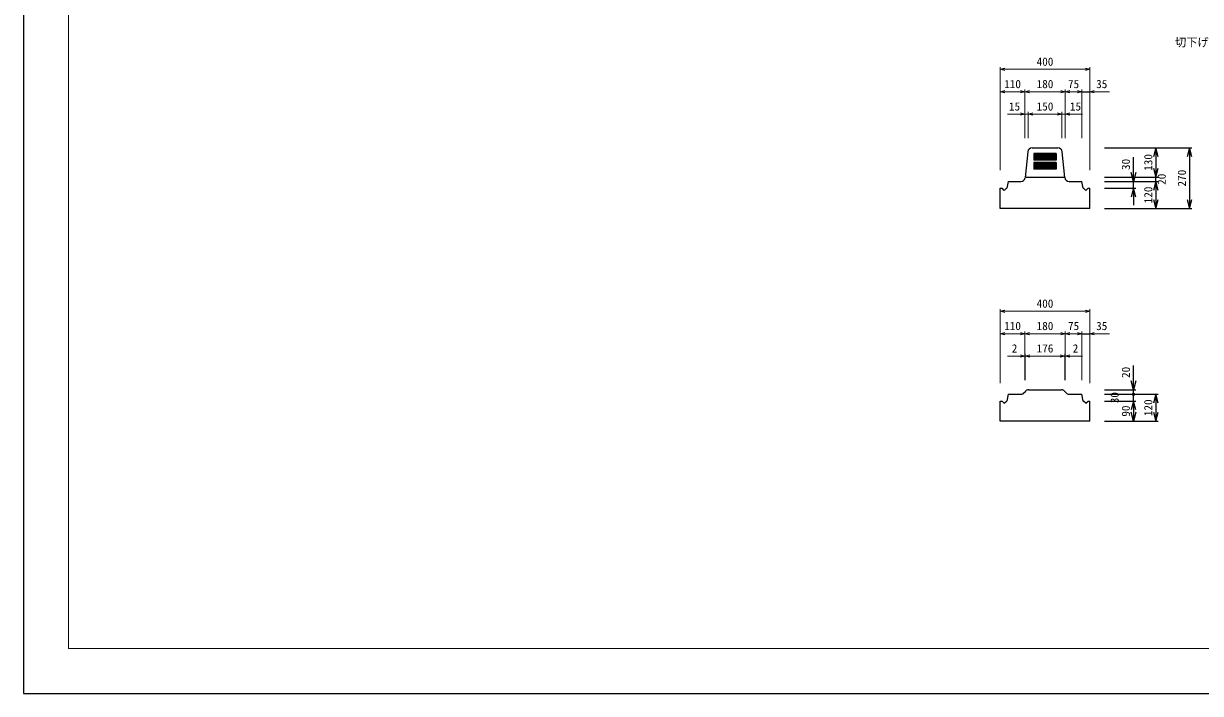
# Model space of a CAD drawing. Units: millimetres, scale not verified. Extents: x -4200 to 4200, y -2970 to 2970.
# Drawn here: x -4200 to 1054, y -2970 to 21 of the extents above; entities that cross this region are included whole.
import ezdxf
from ezdxf.enums import TextEntityAlignment as Align

# ---------------------------------------------------------------- set-up
doc = ezdxf.new("R2010")
doc.units = ezdxf.units.MM
doc.header["$LTSCALE"] = 10
for name, color, linetype, lineweight in [('0-0_DIM', 7, 'Continuous', 25), ('0-1_Defpoints', 5, 'Continuous', 25), ('0-2_HATCH', 6, 'Continuous', 25), ('0-5_OUTLINE', 3, 'Continuous', 25), ('0-7_TXT', 7, 'Continuous', 25), ('0-8_WAKU', 3, 'Continuous', 13)]:
    doc.layers.add(name, color=color, linetype=linetype, lineweight=lineweight)
doc.styles.add('ＭＳ ゴシック', font='')
doc.styles.get('ＭＳ ゴシック').set_extended_font_data('MS Gothic')

msp = doc.modelspace()

# ---------------------------------------------------------------- linework, layer by layer
at = {"layer": '0-0_DIM', "lineweight": 13}
for p, q in [((159.71, -634.54), (159.71, -173.9)), ((159.71, -183.9), (559.71, -183.9)), ((559.71, -634.54), (559.71, -173.9)), ((269.71, -283.9), (159.71, -283.9)), ((269.71, -491.04), (269.71, -273.9)), ((269.71, -283.9), (449.71, -283.9)), ((449.71, -491.04), (449.71, -273.9)), ((449.71, -283.9), (524.71, -283.9)), ((524.71, -491.04), (524.71, -273.9)), ((647.66, -283.9), (559.71, -283.9)), ((269.71, -383.9), (192.74, -383.9)), ((269.71, -383.9), (284.71, -383.9)), ((284.71, -491.04), (284.71, -373.9)), ((434.71, -383.9), (284.71, -383.9)), ((434.71, -491.04), (434.71, -373.9)), ((449.71, -383.9), (434.71, -383.9)), ((449.71, -383.9), (526.68, -383.9)), ((159.71, -1584.54), (159.71, -1253.9)), ((559.71, -1584.54), (559.71, -1253.9)), ((159.71, -1263.9), (559.71, -1263.9)), ((269.71, -1363.9), (159.71, -1363.9)), ((269.71, -1571.04), (269.71, -1353.9)), ((269.71, -1363.9), (449.71, -1363.9)), ((449.71, -1571.04), (449.71, -1353.9)), ((449.71, -1363.9), (524.71, -1363.9)), ((524.71, -1571.04), (524.71, -1353.9)), ((647.66, -1363.9), (559.71, -1363.9)), ((269.71, -1463.9), (192.74, -1463.9)), ((269.71, -1463.9), (271.71, -1463.9)), ((271.71, -1571.04), (271.71, -1453.9)), ((447.71, -1463.9), (271.71, -1463.9)), ((447.71, -1571.04), (447.71, -1453.9)), ((449.71, -1463.9), (447.71, -1463.9)), ((449.71, -1463.9), (526.68, -1463.9))]:
    msp.add_line(p, q, dxfattribs=at)
at = {"layer": '0-0_DIM'}
for p, q in [((524.71, -283.9), (559.71, -283.9)), ((624.71, -534.54), (1014.71, -534.54)), ((754.71, -684.54), (754.71, -575.93)), ((854.71, -534.54), (854.71, -664.54)), ((1004.71, -534.54), (1004.71, -804.54)), ((624.71, -664.54), (864.71, -664.54)), ((854.71, -684.54), (854.71, -664.54)), ((624.71, -684.54), (864.71, -684.54)), ((624.71, -714.54), (764.71, -714.54)), ((754.71, -714.54), (754.71, -684.54)), ((754.71, -714.54), (754.71, -789.54)), ((854.71, -684.54), (854.71, -804.54)), ((624.71, -804.54), (1014.71, -804.54)), ((524.71, -1363.9), (559.71, -1363.9)), ((754.71, -1614.54), (754.71, -1505.93)), ((624.71, -1614.54), (764.71, -1614.54)), ((754.71, -1634.54), (754.71, -1614.54)), ((624.71, -1634.54), (864.71, -1634.54)), ((624.71, -1664.54), (764.71, -1664.54)), ((754.71, -1664.54), (754.71, -1634.54)), ((754.71, -1664.54), (754.71, -1754.54)), ((854.71, -1634.54), (854.71, -1754.54)), ((624.71, -1754.54), (864.71, -1754.54))]:
    msp.add_line(p, q, dxfattribs=at)
at = {"layer": '0-0_DIM', "lineweight": 13}
for points in [[(179.71, -178.54), (159.71, -183.9), (179.71, -189.26)], [(539.71, -178.54), (559.71, -183.9), (539.71, -189.26)], [(179.71, -278.54), (159.71, -283.9), (179.71, -289.26)], [(249.71, -278.54), (269.71, -283.9), (249.71, -289.26)], [(289.71, -278.54), (269.71, -283.9), (289.71, -289.26)], [(429.71, -278.54), (449.71, -283.9), (429.71, -289.26)], [(469.71, -278.54), (449.71, -283.9), (469.71, -289.26)], [(504.71, -278.54), (524.71, -283.9), (504.71, -289.26)], [(579.71, -278.54), (559.71, -283.9), (579.71, -289.26)], [(249.71, -378.54), (269.71, -383.9), (249.71, -389.26)], [(304.71, -389.26), (284.71, -383.9), (304.71, -378.54)], [(414.71, -378.54), (434.71, -383.9), (414.71, -389.26)], [(469.71, -378.54), (449.71, -383.9), (469.71, -389.26)], [(179.71, -1258.54), (159.71, -1263.9), (179.71, -1269.26)], [(539.71, -1258.54), (559.71, -1263.9), (539.71, -1269.26)], [(179.71, -1358.54), (159.71, -1363.9), (179.71, -1369.26)], [(249.71, -1358.54), (269.71, -1363.9), (249.71, -1369.26)], [(289.71, -1358.54), (269.71, -1363.9), (289.71, -1369.26)], [(429.71, -1358.54), (449.71, -1363.9), (429.71, -1369.26)], [(469.71, -1358.54), (449.71, -1363.9), (469.71, -1369.26)], [(504.71, -1358.54), (524.71, -1363.9), (504.71, -1369.26)], [(579.71, -1358.54), (559.71, -1363.9), (579.71, -1369.26)], [(249.71, -1458.54), (269.71, -1463.9), (249.71, -1469.26)], [(291.71, -1469.26), (271.71, -1463.9), (291.71, -1458.54)], [(427.71, -1458.54), (447.71, -1463.9), (427.71, -1469.26)], [(469.71, -1458.54), (449.71, -1463.9), (469.71, -1469.26)]]:
    msp.add_lwpolyline(points, dxfattribs=at)
at = {"layer": '0-0_DIM'}
for points in [[(865.43, -574.54), (854.71, -534.54), (843.99, -574.54)], [(1015.43, -574.54), (1004.71, -534.54), (993.99, -574.54)], [(843.99, -624.54), (854.71, -664.54), (865.43, -624.54)], [(765.43, -644.54), (754.71, -684.54), (743.99, -644.54)], [(765.43, -754.54), (754.71, -714.54), (743.99, -754.54)], [(865.43, -724.54), (854.71, -684.54), (843.99, -724.54)], [(843.99, -764.54), (854.71, -804.54), (865.43, -764.54)], [(993.99, -764.54), (1004.71, -804.54), (1015.43, -764.54)], [(765.43, -1574.54), (754.71, -1614.54), (743.99, -1574.54)], [(765.43, -1704.54), (754.71, -1664.54), (743.99, -1704.54)], [(865.43, -1674.54), (854.71, -1634.54), (843.99, -1674.54)], [(765.43, -1714.54), (754.71, -1754.54), (743.99, -1714.54)], [(843.99, -1714.54), (854.71, -1754.54), (865.43, -1714.54)]]:
    msp.add_lwpolyline(points, dxfattribs=at)
msp.add_circle((754.71, -1634.54), 5, dxfattribs=at)
at = {"layer": '0-1_Defpoints'}
msp.add_lwpolyline([(-4200, -2970), (4200, -2970), (4200, 2970), (-4200, 2970)], close=True, dxfattribs=at)
at = {"layer": '0-2_HATCH'}
for p, q in [((309.71, -559.54), (309.71, -589.54)), ((409.71, -559.54), (309.71, -559.54)), ((409.71, -564.54), (309.71, -564.54)), ((409.71, -569.54), (309.71, -569.54)), ((409.71, -574.54), (309.71, -574.54)), ((314.71, -559.54), (314.71, -589.54)), ((319.71, -559.54), (319.71, -589.54)), ((324.71, -559.54), (324.71, -589.54)), ((329.71, -559.54), (329.71, -589.54)), ((334.71, -559.54), (334.71, -589.54)), ((339.71, -559.54), (339.71, -589.54)), ((344.71, -559.54), (344.71, -589.54)), ((349.71, -559.54), (349.71, -589.54)), ((354.71, -559.54), (354.71, -589.54)), ((359.71, -559.54), (359.71, -589.54)), ((364.71, -559.54), (364.71, -589.54)), ((369.71, -559.54), (369.71, -589.54)), ((374.71, -559.54), (374.71, -589.54)), ((379.71, -559.54), (379.71, -589.54)), ((384.71, -559.54), (384.71, -589.54)), ((389.71, -559.54), (389.71, -589.54)), ((394.71, -559.54), (394.71, -589.54)), ((399.71, -559.54), (399.71, -589.54)), ((404.71, -559.54), (404.71, -589.54)), ((409.71, -559.54), (409.71, -589.54)), ((409.71, -579.54), (309.71, -579.54)), ((409.71, -584.54), (309.71, -584.54)), ((409.71, -589.54), (309.71, -589.54)), ((309.71, -599.54), (309.71, -629.54)), ((409.71, -599.54), (309.71, -599.54)), ((409.71, -604.54), (309.71, -604.54)), ((409.71, -609.54), (309.71, -609.54)), ((409.71, -614.54), (309.71, -614.54)), ((409.71, -619.54), (309.71, -619.54)), ((409.71, -624.54), (309.71, -624.54)), ((314.71, -599.54), (314.71, -629.54)), ((319.71, -599.54), (319.71, -629.54)), ((324.71, -599.54), (324.71, -629.54)), ((329.71, -599.54), (329.71, -629.54)), ((334.71, -599.54), (334.71, -629.54)), ((339.71, -599.54), (339.71, -629.54)), ((344.71, -599.54), (344.71, -629.54)), ((349.71, -599.54), (349.71, -629.54)), ((354.71, -599.54), (354.71, -629.54)), ((359.71, -599.54), (359.71, -629.54)), ((364.71, -599.54), (364.71, -629.54)), ((369.71, -599.54), (369.71, -629.54)), ((374.71, -599.54), (374.71, -629.54)), ((379.71, -599.54), (379.71, -629.54)), ((384.71, -599.54), (384.71, -629.54)), ((389.71, -599.54), (389.71, -629.54)), ((394.71, -599.54), (394.71, -629.54)), ((399.71, -599.54), (399.71, -629.54)), ((404.71, -599.54), (404.71, -629.54))]:
    msp.add_line(p, q, dxfattribs=at)
msp.add_lwpolyline([(409.71, -599.54), (409.71, -629.54), (309.71, -629.54)], dxfattribs=at)
at = {"layer": '0-5_OUTLINE'}
for p, q in [((282.91, -552.55), (271.51, -666.54)), ((302.81, -534.54), (416.61, -534.54)), ((447.91, -666.54), (436.51, -552.55)), ((276.11, -664.54), (443.32, -664.54)), ((177.71, -724.54), (167.71, -714.54)), ((194.71, -684.54), (189.71, -714.54)), ((194.71, -684.54), (251.61, -684.54)), ((467.81, -684.54), (524.71, -684.54)), ((529.71, -714.54), (524.71, -684.54)), ((529.71, -714.54), (531.71, -714.54)), ((541.71, -724.54), (531.71, -714.54)), ((559.71, -804.54), (559.71, -714.54)), ((559.71, -804.54), (159.71, -804.54)), ((286.25, -1614.54), (433.17, -1614.54)), ((159.71, -1754.54), (159.71, -1664.54)), ((159.71, -1664.54), (167.71, -1664.54)), ((177.71, -1674.54), (167.71, -1664.54)), ((177.71, -1674.54), (187.71, -1664.54)), ((187.71, -1664.54), (189.71, -1664.54)), ((194.71, -1634.54), (189.71, -1664.54)), ((194.71, -1634.54), (251.61, -1634.54)), ((467.81, -1634.54), (524.71, -1634.54)), ((529.71, -1664.54), (524.71, -1634.54)), ((529.71, -1664.54), (531.71, -1664.54)), ((541.71, -1674.54), (531.71, -1664.54)), ((559.71, -1754.54), (559.71, -1664.54)), ((559.71, -1754.54), (159.71, -1754.54))]:
    msp.add_line(p, q, dxfattribs=at)
for points in [[(159.71, -804.54), (159.71, -714.54), (167.71, -714.54)], [(177.71, -724.54), (187.71, -714.54), (189.71, -714.54)], [(541.71, -724.54), (551.71, -714.54), (559.71, -714.54)], [(541.71, -1674.54), (551.71, -1664.54), (559.71, -1664.54)]]:
    msp.add_lwpolyline(points, dxfattribs=at)
for centre, radius, start, end in [((302.81, -554.54), 20, 90, 174.28941), ((416.61, -554.54), 20, 5.71059, 90), ((251.61, -664.54), 20, 270, 348.46304), ((276.11, -669.54), 5, 90, 168.46304), ((443.32, -669.54), 5, 11.53696, 90), ((467.81, -664.54), 20, 185.71059, 270), ((251.61, -1614.54), 20, 270, 330), ((286.25, -1634.54), 20, 90, 150), ((433.17, -1634.54), 20, 30, 90), ((467.81, -1614.54), 20, 210, 270)]:
    msp.add_arc(centre, radius, start, end, dxfattribs=at)
at = {"layer": '0-8_WAKU'}
msp.add_lwpolyline([(-4000, -2770), (4000, -2770), (4000, 2770), (-4000, 2770)], close=True, dxfattribs=at)

# ---------------------------------------------------------------- texts
at = {"layer": '0-0_DIM', "style": 'ＭＳ ゴシック'}
for s, p in [('400', (322.21, -178.9)), ('110', (177.21, -278.9)), ('180', (322.21, -278.9)), ('75', (462.21, -278.9)), ('35', (587.93, -278.9)), ('15', (198.67, -379.03)), ('150', (322.21, -378.9)), ('15', (470.75, -379.03)), ('400', (322.21, -1258.9)), ('110', (177.21, -1358.9)), ('180', (322.21, -1358.9)), ('75', (462.21, -1358.9)), ('35', (587.93, -1358.9)), ('2', (211.17, -1459.03)), ('176', (322.21, -1458.9)), ('2', (483.25, -1459.03))]:
    msp.add_text(s, height=36.66, dxfattribs=at).set_placement(p, align=Align.BOTTOM_LEFT)
for s, p in [('130', (849.71, -637.04)), ('30', (749.71, -633.38)), ('20', (909.71, -699.54)), ('270', (999.71, -707.04)), ('120', (849.71, -782.04)), ('20', (749.71, -1561.68)), ('30', (699.71, -1674.54)), ('120', (849.71, -1732.04)), ('90', (749.71, -1734.54))]:
    msp.add_text(s, height=36.66, rotation=90, dxfattribs=at).set_placement(p, align=Align.BOTTOM_LEFT)
at = {"layer": '0-7_TXT', "style": 'ＭＳ ゴシック'}
msp.add_text('切下げ部（反射板付）（318kg）', height=36.66, dxfattribs=at).set_placement((940.18, -92.69), align=Align.BOTTOM_LEFT)

doc.saveas('drawing.dxf')
